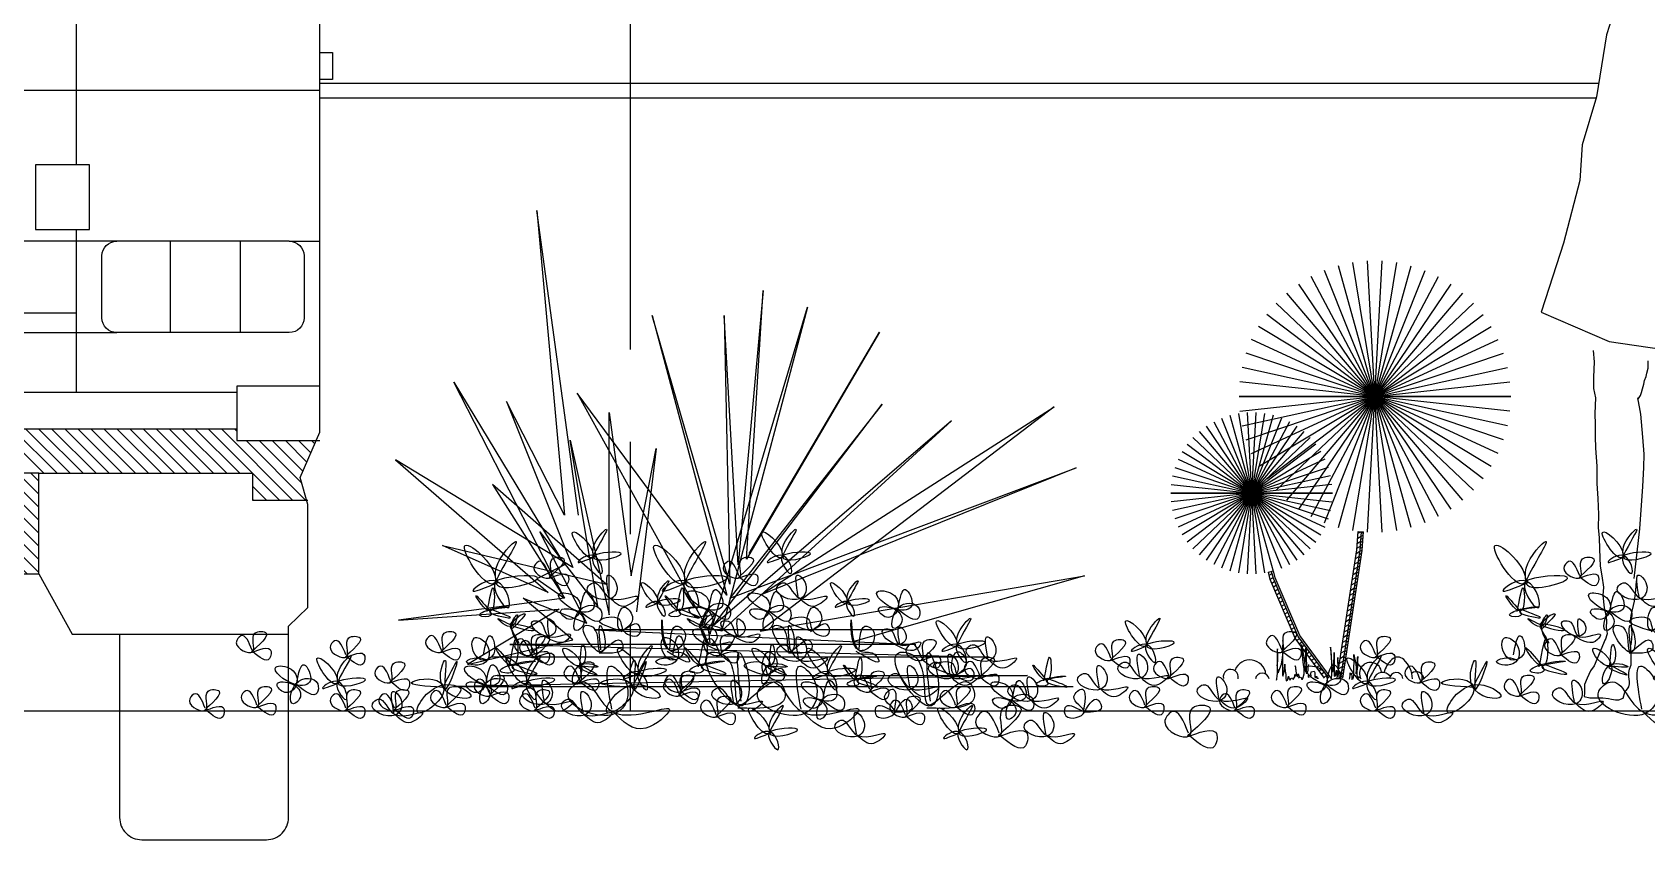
# Model space of a CAD drawing. Extents: x 915 to 2178, y -798 to 165.
# Drawn here: x 1315.734 to 1317.92, y -746.205 to -745.111 of the extents above; entities that cross this region are included whole.
import ezdxf

# ---------------------------------------------------------------- set-up
doc = ezdxf.new("R2010")
doc.units = 0
doc.header["$LTSCALE"] = 0.5
doc.header["$MEASUREMENT"] = 0
doc.linetypes.add('CENTER', pattern=[2, 1.25, -0.25, 0.25, -0.25])
doc.layers.get('0').update_dxf_attribs({"linetype": 'CONTINUOUS'})
for name, color, linetype in [('AUTOS', 125, 'CONTINUOUS'), ('EJES', 125, 'CENTER'), ('MOBILIARIO', 125, 'CONTINUOUS'), ('muro_facahda', 33, 'CONTINUOUS'), ('VEG', 64, 'CONTINUOUS'), ('VEGETACION', 64, 'CONTINUOUS')]:
    doc.layers.add(name, color=color, linetype=linetype)

# ---------------------------------------------------------------- blocks, each defined once
blk = doc.blocks.new('*X254')
at = {"color": 0}
for p, q in [((0.3407, 0.3584), (0.475, 0.4926)), ((0.3407, 0.376), (0.4573, 0.4926)), ((0.3407, 0.3937), (0.4396, 0.4926)), ((0.3407, 0.4114), (0.4219, 0.4926)), ((0.3407, 0.4291), (0.4042, 0.4926)), ((0.3407, 0.4468), (0.3866, 0.4926)), ((0.3407, 0.4644), (0.3689, 0.4926)), ((0.3407, 0.4821), (0.3512, 0.4926)), ((0.3563, 0.3563), (0.4926, 0.4926)), ((0.374, 0.3563), (0.5103, 0.4926)), ((0.3917, 0.3563), (0.528, 0.4926)), ((0.4093, 0.3563), (0.5457, 0.4926)), ((0.427, 0.3563), (0.5633, 0.4926)), ((0.4447, 0.3563), (0.581, 0.4926)), ((0.4624, 0.3563), (0.5987, 0.4926)), ((0.48, 0.3563), (0.6164, 0.4926)), ((0.4977, 0.3563), (0.6341, 0.4926)), ((0.5154, 0.3563), (0.6517, 0.4926)), ((0.5331, 0.3563), (0.6694, 0.4926)), ((0.5508, 0.3563), (0.6871, 0.4926)), ((0.5684, 0.3563), (0.7048, 0.4926)), ((0.5861, 0.3563), (0.7224, 0.4926)), ((0.6038, 0.3563), (0.7401, 0.4926)), ((0.6215, 0.3563), (0.7578, 0.4926)), ((0.6391, 0.3563), (0.7755, 0.4926)), ((0.6568, 0.3563), (0.7932, 0.4926)), ((0.6745, 0.3563), (0.8108, 0.4926)), ((0.6922, 0.3563), (0.8285, 0.4926)), ((0.7099, 0.3563), (0.8462, 0.4926)), ((0.7194, 0.3481), (0.8639, 0.4926)), ((0.7277, 0.3388), (0.8815, 0.4926)), ((0.7367, 0.3301), (0.8992, 0.4926)), ((0.7463, 0.322), (0.9169, 0.4926)), ((0.7566, 0.3147), (0.9346, 0.4926)), ((0.7676, 0.308), (0.9523, 0.4926)), ((0.7793, 0.302), (0.9699, 0.4926)), ((0.7918, 0.2968), (0.9876, 0.4926)), ((0.8051, 0.2925), (1.0053, 0.4926)), ((0.8195, 0.2891), (1.023, 0.4926)), ((0.835, 0.287), (1.0406, 0.4926)), ((0.8519, 0.2862), (1.0583, 0.4926)), ((0.8707, 0.2874), (1.076, 0.4926)), ((0.8923, 0.2913), (1.0937, 0.4926)), ((0.9191, 0.3004), (1.1114, 0.4926)), ((0.9927, 0.3563), (1.129, 0.4926)), ((1.0104, 0.3563), (1.1467, 0.4926)), ((1.0281, 0.3563), (1.1644, 0.4926)), ((1.0457, 0.3563), (1.1821, 0.4926)), ((1.0634, 0.3563), (1.1997, 0.4926)), ((1.0811, 0.3563), (1.2174, 0.4926)), ((1.0988, 0.3563), (1.2351, 0.4926)), ((1.1164, 0.3563), (1.2528, 0.4926)), ((1.1341, 0.3563), (1.2705, 0.4926)), ((1.1518, 0.3563), (1.2881, 0.4926)), ((1.1695, 0.3563), (1.3058, 0.4926)), ((1.1872, 0.3563), (1.3235, 0.4926)), ((1.2048, 0.3563), (1.3412, 0.4926)), ((1.2225, 0.3563), (1.3588, 0.4926)), ((1.2402, 0.3563), (1.3613, 0.4774)), ((1.2579, 0.3563), (1.3613, 0.4597)), ((1.2755, 0.3563), (1.3613, 0.442)), ((1.2932, 0.3563), (1.3613, 0.4243)), ((1.3109, 0.3563), (1.3613, 0.4067)), ((1.3286, 0.3563), (1.3613, 0.389)), ((1.3463, 0.3563), (1.3613, 0.3713))]:
    blk.add_line(p, q, dxfattribs=at)
blk = doc.blocks.new('A$C4F73238F')
for p, q in [((0.5068, 0.8263), (0.5068, 0.9139)), ((0.5068, 0.9139), (0.5802, 0.9139)), ((0.5802, 0.9139), (0.5802, 0.8263)), ((0.2364, 0.8107), (0.1948, 0.8107)), ((0.2364, 0.8107), (0.4701, 0.8107)), ((0.303, 0.8107), (0.303, 0.6869)), ((0.3975, 0.8107), (0.3975, 0.6869)), ((0.5802, 0.8263), (0.5068, 0.8263)), ((0.2164, 0.7907), (0.2164, 0.7069)), ((0.4901, 0.7069), (0.4901, 0.7907)), ((0.5251, 0.713), (1.4102, 0.713)), ((0.2364, 0.6869), (0.4701, 0.6869)), ((1.4306, 0.6869), (0.4701, 0.6869)), ((0.1948, 0.6141), (0.3074, 0.6141)), ((0.3074, 0.6141), (0.3074, 0.5562)), ((0.2319, 0.4601), (0.3279, 0.5562)), ((0.2495, 0.4601), (0.3456, 0.5562)), ((0.3034, 0.4963), (0.3633, 0.5562)), ((0.3074, 0.5562), (0.3074, 0.5406)), ((0.3074, 0.5533), (0.3103, 0.5562)), ((0.3211, 0.4963), (0.381, 0.5562)), ((0.3388, 0.4963), (0.3987, 0.5562)), ((0.3564, 0.4963), (0.4163, 0.5562)), ((0.3741, 0.4963), (0.434, 0.5562)), ((0.3918, 0.4963), (0.4517, 0.5562)), ((0.4095, 0.4963), (0.4694, 0.5562)), ((0.4272, 0.4963), (0.487, 0.5562)), ((0.4448, 0.4963), (0.5047, 0.5562)), ((0.4625, 0.4963), (0.5224, 0.5562)), ((0.4802, 0.4963), (0.5401, 0.5562)), ((0.4979, 0.4963), (0.5578, 0.5562)), ((0.5155, 0.4963), (0.5754, 0.5562)), ((0.5332, 0.4963), (0.5931, 0.5562)), ((0.5509, 0.4963), (0.6108, 0.5562)), ((0.5686, 0.4963), (0.6285, 0.5562)), ((0.3074, 0.5406), (0.1948, 0.5406)), ((0.2018, 0.5361), (0.2063, 0.5406)), ((0.2071, 0.5238), (0.224, 0.5406)), ((0.2125, 0.5115), (0.2417, 0.5406)), ((0.2143, 0.4601), (0.2949, 0.5406)), ((0.2179, 0.4991), (0.2594, 0.5406)), ((0.2197, 0.4833), (0.277, 0.5406)), ((0.5757, 0.4963), (0.2862, 0.4963)), ((0.2862, 0.4963), (0.2862, 0.4601)), ((0.5757, 0.4963), (1.5963, 0.4963)), ((0.5757, 0.36), (0.5757, 0.4963)), ((0.2862, 0.4601), (0.2114, 0.4601)), ((0.2127, 0.4586), (0.2142, 0.4601)), ((0.2672, 0.4601), (0.2862, 0.479)), ((0.2849, 0.4601), (0.2862, 0.4613)), ((0.4662, 0.2783), (0.2373, 0.2783))]:
    blk.add_line(p, q)
blk.add_lwpolyline([(0.8032, 0.36), (0.5757, 0.36), (0.5304, 0.2783), (0.4662, 0.2783), (0.4662, 0.03, -0.414214), (0.4362, 0), (0.2673, 0, -0.414214), (0.2373, 0.03), (0.2373, 0.289), (0.2114, 0.3144), (0.2114, 0.454), (0.2217, 0.4904), (0.1948, 0.552), (0.1948, 1.2581)], format="xyb")
for points in [[(0.5251, 1.2331), (0.5251, 0.9139)], [(0.1948, 1.0663), (0.1779, 1.0663), (0.1779, 1.0299), (0.1948, 1.0299)], [(0.1948, 1.015), (0.6694, 1.015)], [(0.4701, 0.8107), (0.6394, 0.8107)], [(0.5251, 0.8263), (0.5251, 0.6056)], [(0.3074, 0.6056), (1.8647, 0.6056)], [(0.3074, 0.5562), (1.8647, 0.5562)]]:
    blk.add_lwpolyline(points)
for centre, start, end in [((0.2364, 0.7907), 90, 180), ((0.4701, 0.7907), 0, 90), ((0.2364, 0.7069), 180, 270), ((0.4701, 0.7069), 270, 0)]:
    blk.add_arc(centre, 0.02, start, end)
blk.add_blockref('*X254', (0.235, 0.0037))
blk = doc.blocks.new('SYMBOL_Human_1_2D')
at = {"color": 0, "linetype": 'ByBlock'}
for p, q in [((-0.0333, 1.1171), (-0.0722, 0.9953)), ((-0.0722, 0.9953), (-0.0873, 0.9016)), ((-0.0873, 0.9016), (-0.1087, 0.8294)), ((-0.1087, 0.8294), (-0.1126, 0.7757)), ((-0.1126, 0.7757), (-0.137, 0.6816)), ((-0.137, 0.6816), (-0.1583, 0.6149)), ((-0.1583, 0.6149), (-0.1705, 0.5776))]:
    blk.add_line(p, q, dxfattribs=at)
for p, q in [((-0.1705, 0.5776), (-0.0682, 0.5335)), ((-0.0682, 0.5335), (0.0313, 0.519))]:
    blk.add_line(p, q)
for points in [[(-0.0737, 0.0844), (-0.0706, 0.0939), (-0.072, 0.103), (-0.0715, 0.1128), (-0.0723, 0.1191), (-0.0754, 0.1327), (-0.0771, 0.1515), (-0.0763, 0.164), (-0.0789, 0.1807), (-0.0815, 0.1954), (-0.0824, 0.2208), (-0.0828, 0.2386), (-0.0841, 0.2532), (-0.0837, 0.2734), (-0.0846, 0.2971), (-0.0863, 0.3197), (-0.0863, 0.3458), (-0.0881, 0.373), (-0.0889, 0.3908), (-0.0889, 0.4085), (-0.0894, 0.4253), (-0.0885, 0.4486), (-0.0911, 0.4629), (-0.0911, 0.48), (-0.0903, 0.5029), (-0.0916, 0.52)], [(-0.0251, 0.4465), (-0.0211, 0.4524), (-0.0194, 0.4566), (-0.0181, 0.4622), (-0.0159, 0.4692), (-0.015, 0.4751), (-0.0128, 0.481), (-0.0115, 0.4859), (-0.0097, 0.4932), (-0.0093, 0.5047)], [(-0.0258, 0.449), (-0.0209, 0.424), (-0.018, 0.3895), (-0.0162, 0.3639), (-0.0167, 0.3439), (-0.018, 0.3155), (-0.0227, 0.2515), (-0.0309, 0.1767)], [(-0.0362, 0.0767), (-0.0353, 0.0771), (-0.0345, 0.0813), (-0.0342, 0.086), (-0.0339, 0.0889), (-0.0334, 0.092), (-0.0334, 0.0955), (-0.0339, 0.0999), (-0.0348, 0.1035), (-0.0348, 0.1074), (-0.0348, 0.1086), (-0.0356, 0.117), (-0.0352, 0.121), (-0.0303, 0.1428), (-0.0279, 0.1588), (-0.0271, 0.1735)], [(-0.074, 0.0849), (-0.0907, 0.0454), (-0.0963, 0.0377), (-0.1011, 0.0268), (-0.1052, 0.0172), (-0.1052, 0.0044), (-0.106, -0.0007), (-0.0971, -0.0026), (-0.0875, -0.0026), (-0.081, -0.0026), (-0.0778, -0.0026), (-0.069, -0.0039), (-0.0649, -0.0045), (-0.0585, -0.0058), (-0.0537, -0.0058), (-0.0472, -0.0033), (-0.0448, 0.0057), (-0.0408, 0.0108), (-0.0384, 0.014), (-0.0376, 0.0185), (-0.0376, 0.0217), (-0.0384, 0.0288), (-0.0384, 0.0352), (-0.0376, 0.0403), (-0.0352, 0.0467), (-0.0352, 0.0569), (-0.0356, 0.0747)]]:
    blk.add_lwpolyline(points, dxfattribs=at)
blk = doc.blocks.new('PL10')
at = {"end_tangent": (0.707388, 0.706825)}
for points in [[(-0.069, 0.5749), (-0.069, 0.6101), (-0.0197, 0.6769), (-0.0672, 0.5819), (-0.0707, 0.5749), (-0.1482, 0.6646), (-0.0707, 0.5819), (-0.0707, 0.5766), (0.0349, 0.5837), (-0.0619, 0.5802), (-0.069, 0.5766), (-0.039, 0.5098), (-0.0672, 0.5766), (-0.127, 0.5538), (-0.0619, 0.5749)], [(-0.4352, 0.4781), (-0.4352, 0.5308), (-0.3613, 0.6311), (-0.4326, 0.4886), (-0.4379, 0.4781), (-0.554, 0.6126), (-0.4379, 0.4886), (-0.4379, 0.4807), (-0.2795, 0.4913), (-0.4247, 0.486), (-0.4352, 0.4807), (-0.3904, 0.3805), (-0.4326, 0.4807), (-0.5224, 0.4464), (-0.4247, 0.4781)], [(0.1742, 0.4018), (0.1742, 0.43), (0.2137, 0.4834), (0.1756, 0.4075), (0.1728, 0.4018), (0.1109, 0.4736), (0.1728, 0.4075), (0.1728, 0.4033), (0.2573, 0.4089), (0.1799, 0.4061), (0.1742, 0.4033), (0.1982, 0.3498), (0.1756, 0.4033), (0.1278, 0.385), (0.1799, 0.4018)], [(1.2999, 0.2405), (1.2999, 0.2757), (1.3492, 0.3425), (1.3017, 0.2476), (1.2982, 0.2405), (1.2207, 0.3302), (1.2982, 0.2476), (1.2982, 0.2423), (1.4038, 0.2493), (1.307, 0.2458), (1.2999, 0.2423), (1.3299, 0.1755), (1.3017, 0.2423), (1.2419, 0.2194), (1.307, 0.2405)], [(0.1014, 0.1372), (0.1014, 0.1724), (0.1507, 0.2392), (0.1032, 0.1442), (0.0996, 0.1372), (0.0222, 0.2269), (0.0996, 0.1442), (0.0996, 0.139), (0.2052, 0.146), (0.1084, 0.1425), (0.1014, 0.139), (0.1313, 0.0721), (0.1032, 0.139), (0.0433, 0.1161), (0.1084, 0.1372)], [(-1.0302, 0.1007), (-1.0302, 0.1359), (-0.981, 0.2027), (-1.0285, 0.1078), (-1.032, 0.1007), (-1.1094, 0.1904), (-1.032, 0.1078), (-1.032, 0.1025), (-0.9264, 0.1095), (-1.0232, 0.106), (-1.0302, 0.1025), (-1.0003, 0.0357), (-1.0285, 0.1025), (-1.0883, 0.0796), (-1.0232, 0.1007)], [(0.5942, -0.0877), (0.5942, -0.0526), (0.6435, 0.0143), (0.596, -0.0807), (0.5924, -0.0877), (0.515, 0.002), (0.5924, -0.0807), (0.5924, -0.086), (0.698, -0.0789), (0.6012, -0.0825), (0.5942, -0.086), (0.6241, -0.1528), (0.596, -0.086), (0.5361, -0.1088), (0.6012, -0.0877)]]:
    blk.add_spline(points, degree=3, dxfattribs=at)
for points in [[(-0.2337, 0.5017), (-0.2761, 0.5548), (-0.2931, 0.5293), (-0.2315, 0.4954), (-0.2231, 0.5654), (-0.1806, 0.5654), (-0.2358, 0.4932), (-0.1657, 0.5038), (-0.1678, 0.4699), (-0.2315, 0.4954)], [(-0.0104, 0.4239), (-0.0104, 0.5045), (0.0151, 0.4769), (-0.004, 0.4154), (-0.0911, 0.4578), (-0.0698, 0.4748), (-0.0061, 0.4175), (0.0979, 0.4218), (0.0533, 0.3878), (-0.0083, 0.4196)], [(-0.4685, 0.3669), (-0.4452, 0.4539), (-0.4579, 0.3691), (-0.511, 0.4263), (-0.4707, 0.3839), (-0.4558, 0.3521), (-0.4961, 0.3521), (-0.4579, 0.3754), (-0.3878, 0.3839), (-0.46, 0.3669), (-0.3836, 0.3436), (-0.4558, 0.3754)], [(-0.1188, 0.3741), (-0.0912, 0.442), (-0.0679, 0.3826), (-0.1252, 0.3678), (-0.1974, 0.4335), (-0.1401, 0.4251), (-0.1209, 0.3657), (-0.1634, 0.3381), (-0.1931, 0.3678), (-0.1316, 0.3678), (-0.1082, 0.3147), (-0.1316, 0.2956), (-0.1209, 0.372), (-0.0403, 0.3699), (-0.0424, 0.3359), (-0.1188, 0.3657)], [(0.3654, 0.3818), (0.393, 0.4497), (0.4164, 0.3902), (0.3591, 0.3754), (0.2869, 0.4412), (0.3442, 0.4327), (0.3633, 0.3733), (0.3208, 0.3457), (0.2911, 0.3754), (0.3527, 0.3754), (0.3761, 0.3224), (0.3527, 0.3033), (0.3633, 0.3796), (0.444, 0.3775), (0.4419, 0.3436), (0.3654, 0.3733)], [(0.0391, 0.2927), (-0.0437, 0.3351), (0.0264, 0.3394), (0.0455, 0.2927), (0.1049, 0.2842), (0.0986, 0.3182), (0.0327, 0.2969), (0.0455, 0.3839), (0.0773, 0.3479), (0.0349, 0.2906)], [(-0.3809, 0.3183), (-0.3554, 0.3544), (-0.3766, 0.3119), (-0.4276, 0.3395), (-0.3745, 0.314), (-0.2938, 0.2992), (-0.383, 0.3098), (-0.3788, 0.3013), (-0.3512, 0.2483), (-0.3745, 0.3183), (-0.3278, 0.3586), (-0.3788, 0.2992)], [(-0.2362, 0.2782), (-0.2341, 0.3398), (-0.2107, 0.3079), (-0.2362, 0.274), (-0.2978, 0.3292), (-0.2744, 0.3313), (-0.2341, 0.2719), (-0.1555, 0.2782), (-0.1661, 0.2613), (-0.2532, 0.274)], [(-0.0408, 0.2231), (-0.043, 0.3143), (-0.026, 0.2634), (-0.0387, 0.2146), (-0.1003, 0.3143), (-0.0706, 0.3079), (-0.043, 0.2167), (0.0335, 0.257), (0.042, 0.2379), (-0.0472, 0.2103)], [(0.2182, 0.2252), (0.2479, 0.3122), (0.2713, 0.2952), (0.2416, 0.2231), (0.2182, 0.221), (0.1885, 0.3355), (0.2203, 0.2188), (0.2734, 0.2082), (0.2925, 0.1828), (0.2076, 0.2167)], [(0.3701, 0.2478), (0.3722, 0.3093), (0.3956, 0.2775), (0.3701, 0.2435), (0.3085, 0.2987), (0.3319, 0.3008), (0.3722, 0.2414), (0.4508, 0.2478), (0.4402, 0.2308), (0.3531, 0.2435)], [(-1.3531, 0.2221), (-1.3956, 0.2751), (-1.4126, 0.2497), (-1.351, 0.2157), (-1.3425, 0.2857), (-1.3, 0.2857), (-1.3552, 0.2136), (-1.2852, 0.2242), (-1.2873, 0.1903), (-1.351, 0.2157)], [(-1.0003, 0.2038), (-1.0427, 0.2569), (-1.0597, 0.2314), (-0.9981, 0.1975), (-0.9896, 0.2675), (-0.9472, 0.2675), (-1.0024, 0.1954), (-0.9323, 0.206), (-0.9344, 0.172), (-0.9981, 0.1975)], [(-0.4825, 0.204), (-0.457, 0.2761), (-0.4443, 0.2082), (-0.4995, 0.1891), (-0.5165, 0.2676), (-0.4782, 0.2528), (-0.4846, 0.17), (-0.5462, 0.1785), (-0.5037, 0.1934), (-0.4698, 0.1849)], [(-0.3857, 0.1589), (-0.3577, 0.2633), (-0.373, 0.1615), (-0.4367, 0.2302), (-0.3883, 0.1793), (-0.3705, 0.1411), (-0.4189, 0.1411), (-0.373, 0.1691), (-0.2889, 0.1793), (-0.3756, 0.1589), (-0.2838, 0.1309), (-0.3705, 0.1691)], [(-0.3063, 0.2103), (-0.3487, 0.2634), (-0.3657, 0.2379), (-0.3041, 0.204), (-0.2956, 0.274), (-0.2532, 0.274), (-0.3084, 0.2019), (-0.2383, 0.2125), (-0.2404, 0.1785), (-0.3041, 0.204)], [(-0.1204, 0.1647), (-0.1076, 0.2432), (-0.1076, 0.1711), (-0.1204, 0.1626), (-0.1841, 0.2263), (-0.114, 0.1626), (-0.1437, 0.0947), (-0.1161, 0.1669), (-0.0524, 0.1584), (-0.1246, 0.1584), (-0.0567, 0.1287), (-0.1161, 0.1626)], [(0.7026, 0.1915), (0.7026, 0.2721), (0.7281, 0.2445), (0.709, 0.183), (0.622, 0.2254), (0.6432, 0.2424), (0.7069, 0.1851), (0.8109, 0.1893), (0.7663, 0.1554), (0.7048, 0.1872)], [(1.1656, 0.1917), (1.1232, 0.2447), (1.1062, 0.2193), (1.1678, 0.1853), (1.1763, 0.2553), (1.2187, 0.2553), (1.1635, 0.1832), (1.2336, 0.1938), (1.2315, 0.1599), (1.1678, 0.1853)], [(-0.6356, 0.0815), (-0.7533, 0.1006), (-0.6451, 0.1006), (-0.6324, 0.0815), (-0.7279, -0.0141), (-0.6324, 0.091), (-0.5306, 0.0464), (-0.6388, 0.0878), (-0.626, 0.1834), (-0.626, 0.0751), (-0.5815, 0.177), (-0.6324, 0.0878)], [(0.4862, 0.0292), (0.4819, 0.2117), (0.5159, 0.1099), (0.4904, 0.0123), (0.3673, 0.2117), (0.4267, 0.199), (0.4819, 0.0165), (0.6348, 0.0971), (0.6518, 0.0589), (0.4735, 0.0038)], [(0.5829, 0.1247), (0.5001, 0.1672), (0.5702, 0.1714), (0.5893, 0.1247), (0.6488, 0.1162), (0.6424, 0.1502), (0.5766, 0.129), (0.5893, 0.216), (0.6212, 0.1799), (0.5787, 0.1226)], [(0.9137, 0.1061), (0.9371, 0.1931), (0.9244, 0.1082), (0.8713, 0.1655), (0.9116, 0.1231), (0.9265, 0.0912), (0.8861, 0.0912), (0.9244, 0.1146), (0.9944, 0.1231), (0.9222, 0.1061), (0.9987, 0.0828), (0.9265, 0.1146)], [(1.2733, 0.126), (1.2733, 0.2066), (1.2988, 0.179), (1.2797, 0.1175), (1.1926, 0.1599), (1.2139, 0.1769), (1.2776, 0.1196), (1.3816, 0.1239), (1.337, 0.0899), (1.2754, 0.1218)], [(1.3847, 0.1248), (1.3422, 0.1779), (1.3252, 0.1524), (1.3868, 0.1185), (1.3953, 0.1885), (1.4378, 0.1885), (1.3825, 0.1163), (1.4526, 0.1269), (1.4505, 0.093), (1.3868, 0.1185)], [(-1.185, 0.0989), (-1.1574, 0.1668), (-1.134, 0.1074), (-1.1914, 0.0925), (-1.2636, 0.1583), (-1.2062, 0.1498), (-1.1871, 0.0904), (-1.2296, 0.0628), (-1.2593, 0.0925), (-1.1977, 0.0925), (-1.1744, 0.0395), (-1.1977, 0.0204), (-1.1871, 0.0968), (-1.1064, 0.0947), (-1.1085, 0.0607), (-1.185, 0.0904)], [(-0.8325, 0.1075), (-0.8749, 0.1605), (-0.8919, 0.1351), (-0.8303, 0.1011), (-0.8218, 0.1711), (-0.7794, 0.1711), (-0.8346, 0.099), (-0.7645, 0.1096), (-0.7666, 0.0757), (-0.8303, 0.1011)], [(-0.4588, 0.0579), (-0.5012, 0.111), (-0.5182, 0.0855), (-0.4567, 0.0516), (-0.4482, 0.1216), (-0.4057, 0.1216), (-0.4609, 0.0495), (-0.3908, 0.0601), (-0.393, 0.0261), (-0.4567, 0.0516)], [(0, 0), (0, 0.1612), (0.051, 0.1061), (0.0127, -0.017), (-0.1614, 0.0679), (-0.1189, 0.1018), (0.0085, -0.0127), (0.2166, -0.0042), (0.1274, -0.0721), (0.0042, -0.0085)], [(0.2581, 0.0732), (0.2156, 0.1262), (0.1986, 0.1008), (0.2602, 0.0668), (0.2687, 0.1368), (0.3112, 0.1368), (0.2559, 0.0647), (0.326, 0.0753), (0.3239, 0.0414), (0.2602, 0.0668)], [(1.1212, 0.0834), (1.1212, 0.1641), (1.1467, 0.1365), (1.1276, 0.075), (1.0405, 0.1174), (1.0618, 0.1344), (1.1255, 0.0771), (1.2295, 0.0813), (1.1849, 0.0474), (1.1233, 0.0792)], [(1.5714, 0.0409), (1.5714, 0.1215), (1.5969, 0.0939), (1.5778, 0.0324), (1.4908, 0.0748), (1.512, 0.0918), (1.5757, 0.0345), (1.6797, 0.0388), (1.6351, 0.0048), (1.5736, 0.0366)], [(-1.5296, 0.0032), (-1.572, 0.0563), (-1.589, 0.0308), (-1.5274, -0.0031), (-1.5189, 0.0669), (-1.4765, 0.0669), (-1.5317, -0.0052), (-1.4616, 0.0054), (-1.4637, -0.0286), (-1.5274, -0.0031)], [(-1.3349, 0.0154), (-1.3773, 0.0684), (-1.3943, 0.043), (-1.3327, 0.009), (-1.3243, 0.079), (-1.2818, 0.079), (-1.337, 0.0069), (-1.2669, 0.0175), (-1.269, -0.0164), (-1.3327, 0.009)], [(-1.0003, 0.0032), (-1.0427, 0.0563), (-1.0597, 0.0308), (-0.9981, -0.0031), (-0.9896, 0.0669), (-0.9472, 0.0669), (-1.0024, -0.0052), (-0.9323, 0.0054), (-0.9344, -0.0286), (-0.9981, -0.0031)], [(-0.8196, -0.0138), (-0.8196, 0.0668), (-0.7941, 0.0392), (-0.8132, -0.0223), (-0.9002, 0.0201), (-0.879, 0.0371), (-0.8153, -0.0202), (-0.7113, -0.0159), (-0.7559, -0.0499), (-0.8174, -0.0181)], [(-0.2538, 0.0287), (-0.2538, 0.1094), (-0.2283, 0.0818), (-0.2474, 0.0202), (-0.3344, 0.0627), (-0.3132, 0.0797), (-0.2495, 0.0224), (-0.1455, 0.0266), (-0.1901, -0.0073), (-0.2516, 0.0245)], [(0.7948, 0.0395), (0.8224, 0.1074), (0.8457, 0.048), (0.7884, 0.0331), (0.7162, 0.0989), (0.7735, 0.0904), (0.7926, 0.031), (0.7502, 0.0034), (0.7204, 0.0331), (0.782, 0.0331), (0.8054, -0.0199), (0.782, -0.039), (0.7926, 0.0374), (0.8733, 0.0352), (0.8712, 0.0013), (0.7948, 0.031)], [(1.059, -0.0083), (0.9924, 0.0051), (0.9958, -0.0254), (1.0647, -0.0118), (1.0263, 0.0473), (1.0588, 0.0746), (1.0629, -0.0161), (1.1097, 0.037), (1.1299, 0.0097), (1.0647, -0.0118)], [(1.2934, 0.0154), (1.2509, 0.0684), (1.234, 0.043), (1.2955, 0.009), (1.304, 0.079), (1.3465, 0.079), (1.2913, 0.0069), (1.3614, 0.0175), (1.3592, -0.0164), (1.2955, 0.009)], [(0.393, -0.0211), (0.3505, 0.032), (0.3335, 0.0065), (0.3951, -0.0274), (0.4036, 0.0426), (0.4461, 0.0426), (0.3909, -0.0296), (0.4609, -0.019), (0.4588, -0.0529), (0.3951, -0.0274)], [(1.4573, -0.0904), (1.3936, -0.0109), (1.3682, -0.0491), (1.4605, -0.1), (1.4733, 0.005), (1.537, 0.005), (1.4541, -0.1032), (1.5592, -0.0873), (1.5561, -0.1382), (1.4605, -0.1)], [(0.9205, -0.0928), (0.9205, -0.0122), (0.9459, -0.0398), (0.9268, -0.1013), (0.8398, -0.0589), (0.861, -0.0419), (0.9247, -0.0992), (1.0287, -0.095), (0.9842, -0.1289), (0.9226, -0.0971)]]:
    blk.add_spline(points, degree=3)
blk = doc.blocks.new('ARBUSTO1')
at = {"layer": 'VEG'}
for p, q in [((469.5408, -96.2812), (469.5072, -96.0355)), ((469.5072, -96.0355), (469.5296, -96.2812)), ((469.6896, -96.1001), (469.6695, -96.3213)), ((469.6762, -96.3168), (469.6896, -96.1001)), ((469.6471, -96.3771), (469.7254, -96.1135)), ((469.7254, -96.1135), (469.6561, -96.3749)), ((469.6628, -96.3369), (469.6002, -96.1202)), ((469.6002, -96.1202), (469.6605, -96.3458)), ((469.6695, -96.3213), (469.6583, -96.1202)), ((469.6583, -96.1202), (469.6628, -96.3369)), ((469.7835, -96.1336), (469.6762, -96.3168)), ((469.6784, -96.3123), (469.7835, -96.1336)), ((469.5296, -96.3482), (469.4402, -96.1739)), ((469.4402, -96.1739), (469.5296, -96.3214)), ((469.5296, -96.2812), (469.4827, -96.1896)), ((469.4827, -96.1896), (469.5363, -96.3236)), ((469.6605, -96.3458), (469.5398, -96.1828)), ((469.5398, -96.1828), (469.6471, -96.3771)), ((469.6494, -96.3704), (469.7857, -96.1917)), ((469.7857, -96.1917), (469.6628, -96.3481)), ((469.6874, -96.3458), (469.9243, -96.1939)), ((469.9243, -96.1939), (469.6874, -96.3749)), ((469.5654, -96.3616), (469.5654, -96.1985)), ((469.5654, -96.1985), (469.5832, -96.3303)), ((469.8416, -96.2051), (469.6494, -96.3704)), ((469.6561, -96.3749), (469.8416, -96.2051)), ((469.5564, -96.3549), (469.5341, -96.2208)), ((469.5341, -96.2208), (469.5654, -96.3616)), ((469.5832, -96.3303), (469.6034, -96.2275)), ((469.6034, -96.2275), (469.5877, -96.3593)), ((469.5363, -96.3236), (469.3932, -96.2365)), ((469.3932, -96.2365), (469.5162, -96.3437)), ((469.6628, -96.3481), (469.9422, -96.2431)), ((469.9422, -96.2431), (469.6874, -96.3458)), ((469.5631, -96.337), (469.4715, -96.2566)), ((469.4715, -96.2566), (469.5296, -96.3482)), ((469.5475, -96.3683), (469.5095, -96.2946)), ((469.5095, -96.2946), (469.5564, -96.3549)), ((469.5162, -96.3437), (469.4312, -96.3057)), ((469.4312, -96.3057), (469.5631, -96.337)), ((469.5296, -96.3214), (469.5072, -96.3325)), ((469.5072, -96.3325), (469.5296, -96.3482)), ((469.6874, -96.3749), (469.9489, -96.3302)), ((469.9489, -96.3302), (469.7611, -96.3838)), ((469.5296, -96.3482), (469.3955, -96.366)), ((469.5363, -96.3817), (469.4961, -96.3482)), ((469.4961, -96.3482), (469.5475, -96.3683)), ((469.3955, -96.366), (469.5251, -96.3571)), ((469.5251, -96.3571), (469.4514, -96.4018)), ((469.7952, -96.3738), (469.5533, -96.3738)), ((469.5533, -96.3738), (469.8129, -96.3856)), ((469.4514, -96.4018), (469.5363, -96.3817)), ((469.8129, -96.3856), (469.4854, -96.3856)), ((469.4854, -96.3856), (469.8719, -96.3959)), ((469.8719, -96.3959), (469.4706, -96.3959)), ((469.9029, -96.4106), (469.4426, -96.4195)), ((469.4751, -96.4106), (469.9029, -96.4106)), ((469.4426, -96.4195), (469.9398, -96.4195))]:
    blk.add_line(p, q, dxfattribs=at)
blk = doc.blocks.new('*X250')
at = {"color": 0}
for p, q in [((20.921, 2.191), (20.964, 2.216)), ((20.903, 1.965), (20.956, 1.995)), ((20.909, 2.04), (20.961, 2.071)), ((20.915, 2.116), (20.967, 2.146)), ((20.869, 1.728), (20.924, 1.76)), ((20.881, 1.808), (20.936, 1.84)), ((20.893, 1.887), (20.948, 1.919)), ((19.574, 1.558), (19.619, 1.584)), ((19.59, 1.495), (19.635, 1.521)), ((20.833, 1.491), (20.888, 1.523)), ((20.845, 1.57), (20.9, 1.602)), ((20.857, 1.649), (20.912, 1.681)), ((19.614, 1.437), (19.658, 1.462)), ((19.639, 1.379), (19.683, 1.405)), ((19.664, 1.322), (19.708, 1.347)), ((19.689, 1.264), (19.733, 1.289)), ((19.714, 1.206), (19.757, 1.231)), ((20.797, 1.254), (20.852, 1.286)), ((20.809, 1.333), (20.864, 1.365)), ((20.821, 1.412), (20.876, 1.444)), ((19.739, 1.148), (19.782, 1.173)), ((19.763, 1.09), (19.807, 1.115)), ((19.788, 1.032), (19.832, 1.058)), ((19.813, 0.975), (19.857, 1)), ((20.76, 1.016), (20.816, 1.048)), ((20.773, 1.096), (20.828, 1.128)), ((20.785, 1.175), (20.84, 1.207)), ((19.838, 0.917), (19.881, 0.942)), ((19.863, 0.859), (19.906, 0.884)), ((19.887, 0.801), (19.931, 0.826)), ((19.912, 0.743), (19.956, 0.768)), ((20.724, 0.779), (20.78, 0.811)), ((20.736, 0.858), (20.792, 0.89)), ((20.748, 0.937), (20.804, 0.969)), ((19.937, 0.685), (19.981, 0.71)), ((19.962, 0.627), (20.005, 0.653)), ((19.995, 0.574), (20.038, 0.599)), ((20.032, 0.523), (20.075, 0.549)), ((20.069, 0.473), (20.112, 0.498)), ((20.676, 0.463), (20.732, 0.495)), ((20.688, 0.542), (20.744, 0.574)), ((20.7, 0.621), (20.756, 0.653)), ((20.712, 0.7), (20.768, 0.732)), ((20.106, 0.422), (20.149, 0.447)), ((20.143, 0.371), (20.187, 0.396)), ((20.18, 0.32), (20.224, 0.346)), ((20.217, 0.27), (20.261, 0.295)), ((20.64, 0.225), (20.696, 0.257)), ((20.652, 0.304), (20.708, 0.336)), ((20.664, 0.383), (20.72, 0.415)), ((20.254, 0.219), (20.298, 0.244)), ((20.291, 0.168), (20.335, 0.193)), ((20.329, 0.118), (20.372, 0.143)), ((20.366, 0.067), (20.409, 0.092)), ((20.403, 0.016), (20.446, 0.041)), ((20.616, 0.067), (20.672, 0.099)), ((20.625, 0), (20.659, 0.02)), ((20.628, 0.146), (20.684, 0.178))]:
    blk.add_line(p, q, dxfattribs=at)
blk = doc.blocks.new('*X251')
at = {"color": 0}
for p, q in [((20.971, 2.191), (21.002, 2.21)), ((20.953, 1.965), (20.985, 1.983)), ((20.957, 2.01), (20.988, 2.028)), ((20.96, 2.055), (20.992, 2.074)), ((20.964, 2.101), (20.995, 2.119)), ((20.967, 2.146), (20.999, 2.164)), ((20.919, 1.729), (20.953, 1.748)), ((20.927, 1.776), (20.96, 1.796)), ((20.934, 1.824), (20.967, 1.843)), ((20.941, 1.871), (20.974, 1.89)), ((20.948, 1.919), (20.981, 1.938)), ((20.883, 1.491), (20.917, 1.511)), ((20.891, 1.539), (20.924, 1.558)), ((20.898, 1.586), (20.931, 1.606)), ((20.905, 1.634), (20.938, 1.653)), ((20.912, 1.681), (20.945, 1.701)), ((20.84, 1.207), (20.873, 1.226)), ((20.847, 1.254), (20.88, 1.273)), ((20.854, 1.302), (20.888, 1.321)), ((20.862, 1.349), (20.895, 1.368)), ((20.869, 1.397), (20.902, 1.416)), ((20.876, 1.444), (20.909, 1.463)), ((20.804, 0.969), (20.837, 0.989)), ((20.811, 1.017), (20.844, 1.036)), ((20.818, 1.064), (20.852, 1.083)), ((20.826, 1.112), (20.859, 1.131)), ((20.833, 1.159), (20.866, 1.178)), ((20.768, 0.732), (20.801, 0.751)), ((20.775, 0.779), (20.808, 0.799)), ((20.782, 0.827), (20.815, 0.846)), ((20.789, 0.874), (20.823, 0.894)), ((20.797, 0.922), (20.83, 0.941)), ((20.732, 0.495), (20.765, 0.514)), ((20.739, 0.542), (20.772, 0.561)), ((20.746, 0.59), (20.779, 0.609)), ((20.753, 0.637), (20.787, 0.656)), ((20.761, 0.684), (20.794, 0.704)), ((20.696, 0.257), (20.729, 0.276)), ((20.703, 0.305), (20.736, 0.324)), ((20.71, 0.352), (20.743, 0.371)), ((20.717, 0.4), (20.751, 0.419)), ((20.724, 0.447), (20.758, 0.466)), ((20.659, 0.02), (20.693, 0.039)), ((20.667, 0.067), (20.7, 0.087)), ((20.674, 0.115), (20.707, 0.134)), ((20.681, 0.162), (20.714, 0.182)), ((20.688, 0.21), (20.722, 0.229))]:
    blk.add_line(p, q, dxfattribs=at)
blk = doc.blocks.new('Arbol-1a')
for p, q in [((-0.0341, 0.756), (0.4527, 1.9777)), ((0.4527, 0.756), (-0.0341, 1.9777)), ((0.0334, 0.7333), (0.3852, 2.0004)), ((0.3852, 0.7333), (0.0334, 2.0004)), ((0.1029, 0.718), (0.3157, 2.0157)), ((0.3157, 0.718), (0.1029, 2.0157)), ((0.1737, 0.7103), (0.2449, 2.0234)), ((0.2449, 0.7103), (0.1737, 2.0234)), ((-0.1597, 0.8226), (0.5783, 1.9111)), ((0.5783, 0.8226), (-0.1597, 1.9111)), ((-0.0987, 0.7859), (0.5173, 1.9478)), ((0.5173, 0.7859), (-0.0987, 1.9478)), ((-0.2681, 0.9146), (0.6867, 1.819)), ((0.6867, 0.9146), (-0.2681, 1.819)), ((-0.2164, 0.8657), (0.635, 1.868)), ((0.635, 0.8657), (-0.2164, 1.868)), ((-0.3142, 0.9689), (0.7328, 1.7648)), ((0.7328, 0.9689), (-0.3142, 1.7648)), ((-0.3875, 1.0907), (0.8061, 1.6429)), ((0.8061, 1.0907), (-0.3875, 1.6429)), ((-0.3541, 1.0278), (0.7727, 1.7058)), ((0.7727, 1.0278), (-0.3541, 1.7058)), ((-0.4138, 1.1569), (0.8324, 1.5768)), ((0.8324, 1.1569), (-0.4138, 1.5768)), ((-0.4329, 1.2255), (0.8515, 1.5082)), ((0.8515, 1.2255), (-0.4329, 1.5082)), ((-0.4444, 1.2957), (0.863, 1.4379)), ((0.863, 1.2957), (-0.4444, 1.4379)), ((-0.4482, 1.3668), (0.8668, 1.3668)), ((0.8668, 1.3668), (-0.4482, 1.3668)), ((-0.243, 1.2628), (-0.5326, 0.5359)), ((-0.5326, 1.2628), (-0.243, 0.5359)), ((-0.2831, 1.2763), (-0.4924, 0.5223)), ((-0.4924, 1.2763), (-0.2831, 0.5223)), ((-0.3245, 1.2854), (-0.4511, 0.5132)), ((-0.4511, 1.2854), (-0.3245, 0.5132)), ((-0.3666, 1.29), (-0.4089, 0.5087)), ((-0.4089, 1.29), (-0.3666, 0.5087)), ((-0.1345, 1.1975), (-0.641, 0.6011)), ((-0.641, 1.1975), (-0.1345, 0.6011)), ((-0.1682, 1.2231), (-0.6073, 0.5755)), ((-0.6073, 1.2231), (-0.1682, 0.5755)), ((-0.2045, 1.245), (-0.571, 0.5537)), ((-0.571, 1.245), (-0.2045, 0.5537)), ((-0.0525, 1.101), (-0.723, 0.6976)), ((-0.723, 1.101), (-0.0525, 0.6976)), ((-0.0763, 1.1361), (-0.6992, 0.6626)), ((-0.6992, 1.1361), (-0.0763, 0.6626)), ((-0.1037, 1.1684), (-0.6718, 0.6303)), ((-0.6718, 1.1684), (-0.1037, 0.6303)), ((-0.017, 1.0242), (-0.7585, 0.7744)), ((-0.7585, 1.0242), (-0.017, 0.7744)), ((-0.0327, 1.0636), (-0.7428, 0.735)), ((-0.7428, 1.0636), (-0.0327, 0.735)), ((0.0012, 0.9416), (-0.7767, 0.857)), ((-0.7767, 0.9416), (0.0012, 0.857)), ((-0.0057, 0.9834), (-0.7698, 0.8152)), ((-0.7698, 0.9834), (-0.0057, 0.8152)), ((0.0035, 0.8993), (-0.779, 0.8993)), ((-0.779, 0.8993), (0.0035, 0.8993)), ((0.1219, 0.6253), (0.1288, 0.7142)), ((0.1288, 0.7142), (0.1543, 0.7116)), ((0.1379, 0.6241), (0.1447, 0.7125)), ((0.1475, 0.6233), (0.1543, 0.7116)), ((0.0274, 0.0037), (0.1219, 0.6253)), ((0.0436, 0.0037), (0.1378, 0.6229)), ((0.0533, 0.0037), (0.1472, 0.6214)), ((-0.3063, 0.5167), (-0.2814, 0.5228)), ((-0.2975, 0.4814), (-0.3063, 0.5167)), ((-0.1759, 0.1979), (-0.2975, 0.4814)), ((-0.2823, 0.4865), (-0.2907, 0.5203)), ((-0.1619, 0.2059), (-0.2823, 0.4865)), ((-0.2732, 0.4896), (-0.2815, 0.5228)), ((-0.1535, 0.2107), (-0.2732, 0.4896)), ((-0.2364, 0.174), (-0.2387, 0.1532)), ((-0.2352, 0.1774), (-0.2364, 0.1855)), ((-0.2364, 0.1855), (-0.2364, 0.174)), ((-0.2352, 0.129), (-0.2352, 0.1774)), ((-0.0339, 0.0037), (-0.1759, 0.1979)), ((-0.0144, 0.0042), (-0.1619, 0.2059)), ((-0.0021, 0.0037), (-0.1535, 0.2107)), ((-0.1464, 0.159), (-0.1464, 0.1659)), ((-0.1464, 0.1659), (-0.1418, 0.1429)), ((-0.1453, 0.1452), (-0.1464, 0.159)), ((-0.2629, 0.1463), (-0.264, 0.136)), ((-0.264, 0.136), (-0.2629, 0.1175)), ((-0.2629, 0.0899), (-0.264, 0.0737)), ((-0.2629, 0.0265), (-0.2629, 0.1463)), ((-0.2629, 0.1175), (-0.2629, 0.0899)), ((-0.2421, 0.0714), (-0.2387, 0.1014)), ((-0.2387, 0.1532), (-0.2387, 0.1279)), ((-0.2387, 0.1014), (-0.2352, 0.129)), ((-0.2387, 0.1279), (-0.2375, 0.1002)), ((-0.2375, 0.1002), (-0.2375, 0.0196)), ((-0.143, 0.1314), (-0.1453, 0.1452)), ((-0.1418, 0.1175), (-0.143, 0.1314)), ((-0.1418, 0.1429), (-0.1372, 0.1221)), ((-0.1395, 0.0945), (-0.1418, 0.1175)), ((-0.1361, 0.0691), (-0.1395, 0.0945)), ((-0.1372, 0.1221), (-0.1349, 0.106)), ((-0.1349, 0.106), (-0.1326, 0.0922)), ((-0.1326, 0.0922), (-0.1314, 0.0807)), ((-0.1314, 0.0807), (-0.1303, 0.0645)), ((-0.128, 0.068), (-0.1268, 0.0956)), ((-0.1268, 0.0956), (-0.1257, 0.1141)), ((-0.1257, 0.1463), (-0.1234, 0.1544)), ((-0.1257, 0.1141), (-0.1257, 0.1463)), ((-0.1234, 0.1544), (-0.1234, 0.091)), ((-0.1234, 0.091), (-0.1222, 0.0726)), ((-0.0046, 0.1463), (-0.0058, 0.1532)), ((-0.0058, 0.1532), (-0.0046, 0.1314)), ((-0.0023, 0.1256), (-0.0046, 0.1463)), ((-0.0046, 0.1314), (-0.0023, 0.1129)), ((0, 0.1025), (-0.0023, 0.1256)), ((-0.0023, 0.1129), (-0.0023, 0.0968)), ((-0.0023, 0.0968), (-0.0012, 0.0853)), ((-0.0012, 0.0853), (0, 0.0714)), ((0.0012, 0.0841), (0, 0.1025)), ((0.0012, 0.0196), (0.0012, 0.0841)), ((0.0081, 0.068), (0.0104, 0.0841)), ((0.0104, 0.0841), (0.0115, 0.1025)), ((0.0115, 0.1279), (0.0115, 0.083)), ((0.0115, 0.1025), (0.0115, 0.1279)), ((0.0115, 0.083), (0.0127, 0.0645)), ((0.03, 0.1037), (0.0277, 0.0841)), ((0.0277, 0.0841), (0.03, 0.0634)), ((0.0311, 0.0807), (0.03, 0.1037)), ((0.0323, 0.0553), (0.0311, 0.0807)), ((0.1072, 0.1106), (0.1072, 0.1175)), ((0.1072, 0.1175), (0.1107, 0.1014)), ((0.1084, 0.0968), (0.1072, 0.1106)), ((0.1072, 0.0599), (0.1084, 0.0783)), ((0.1084, 0.0783), (0.1084, 0.0968)), ((0.1107, 0.1014), (0.1153, 0.0807)), ((0.1153, 0.0807), (0.1165, 0.0691)), ((0.1222, 0.0668), (0.1245, 0.0853)), ((0.1268, 0.1083), (0.1245, 0.0887)), ((0.1245, 0.1014), (0.1268, 0.1083)), ((0.1245, 0.0853), (0.1245, 0.1014)), ((0.1245, 0.0887), (0.1245, 0.0611)), ((-0.264, 0.0737), (-0.2652, 0.0657)), ((-0.2652, 0.0657), (-0.264, 0.0588)), ((-0.2652, -0.0012), (-0.264, 0.015)), ((-0.264, 0.0588), (-0.264, 0.0518)), ((-0.264, 0.0518), (-0.2629, 0.0461)), ((-0.264, 0.015), (-0.2629, 0.0265)), ((-0.2629, 0.0461), (-0.2606, 0.0369)), ((-0.2606, 0.0369), (-0.2594, 0.03)), ((-0.2594, 0.03), (-0.2421, 0.0714)), ((-0.2375, 0.0196), (-0.2364, 0.0138)), ((-0.2364, 0.0138), (-0.2294, 0.0334)), ((-0.2294, 0.0334), (-0.2283, 0.0495)), ((-0.2283, 0.0495), (-0.2271, 0.0657)), ((-0.2271, 0.0657), (-0.2271, 0.0714)), ((-0.2271, 0.0714), (-0.226, 0.0553)), ((-0.226, 0.0553), (-0.2248, 0.0369)), ((-0.2248, 0.0369), (-0.2225, 0.0207)), ((-0.2225, 0.0207), (-0.2214, 0.0046)), ((-0.2214, 0.0046), (-0.2202, -0.0092)), ((-0.2133, -0.0069), (-0.211, 0.0046)), ((-0.211, 0.0046), (-0.2087, 0.0127)), ((-0.2087, 0.0127), (-0.2064, 0)), ((-0.2064, 0), (-0.2006, -0.0069)), ((-0.2006, -0.0069), (-0.1972, 0.0023)), ((-0.1972, 0.0023), (-0.1902, 0.0058)), ((-0.1902, 0.0058), (-0.1856, -0.0023)), ((-0.1856, -0.0023), (-0.1787, 0.0092)), ((-0.1787, 0.0092), (-0.1776, 0.0207)), ((-0.1776, 0.0207), (-0.1741, 0.0138)), ((-0.1741, 0.0553), (-0.1764, 0.0634)), ((-0.1764, 0.0634), (-0.173, 0.038)), ((-0.1718, 0.0392), (-0.1741, 0.0553)), ((-0.1741, 0.0138), (-0.1706, 0.0277)), ((-0.173, 0.038), (-0.1695, 0.0196)), ((-0.1706, 0.0277), (-0.1718, 0.0392)), ((-0.1695, 0.0196), (-0.166, 0.0104)), ((-0.166, 0.0104), (-0.1626, 0.0253)), ((-0.1626, 0.0253), (-0.1568, 0.0104)), ((-0.1568, 0.0104), (-0.1603, 0.0046)), ((-0.1603, 0.0046), (-0.1522, 0.0081)), ((-0.1522, 0.0081), (-0.1464, 0.0046)), ((-0.1464, 0.0046), (-0.1464, -0.0012)), ((-0.1407, -0.0012), (-0.1372, 0.0069)), ((-0.1372, 0.0069), (-0.1337, 0.0253)), ((-0.1337, 0.0484), (-0.1361, 0.0691)), ((-0.1337, 0.0253), (-0.1337, 0.0484)), ((-0.1303, 0.0484), (-0.128, 0.068)), ((-0.1303, 0.0645), (-0.1303, 0.0484)), ((-0.1222, 0.0726), (-0.1234, 0.0542)), ((-0.1234, 0.0542), (-0.1234, 0.0277)), ((-0.1234, 0.0277), (-0.1176, 0.0277)), ((-0.1176, 0.0277), (-0.1141, 0.0415)), ((-0.1141, 0.0415), (-0.113, 0.0553)), ((-0.1118, 0.0253), (-0.1141, 0.0138)), ((-0.1141, 0.0138), (-0.113, 0.0081)), ((-0.113, 0.0553), (-0.1107, 0.0691)), ((-0.113, 0.0081), (-0.1072, 0.0092)), ((-0.1003, 0.023), (-0.0992, 0.0346)), ((-0.0969, 0.0046), (-0.1003, 0.023)), ((-0.0992, 0.0346), (-0.0842, 0.0369)), ((-0.0842, 0.0369), (-0.0819, 0.0311)), ((-0.0819, 0.0311), (-0.0819, 0.0081)), ((-0.0819, 0.0081), (-0.0749, 0.0058)), ((-0.0749, 0.0058), (-0.0738, 0.0127)), ((-0.0738, 0.0127), (-0.0703, 0.0035)), ((-0.0703, 0.0035), (-0.0634, 0.0035)), ((0, 0.0714), (0, 0.0334)), ((0, 0.0334), (0.0069, 0.0357)), ((0, 0.0058), (0.0012, 0.0196)), ((0, 0), (0, 0.0058)), ((0.0069, 0.0518), (0.0081, 0.068)), ((0.0069, 0.0357), (0.0069, 0.0518)), ((0.0127, 0.0507), (0.0115, 0.0369)), ((0.0115, 0.0369), (0.0115, 0.0138)), ((0.0115, 0.0138), (0.0184, 0.015)), ((0.0127, 0.0645), (0.0127, 0.0507)), ((0.0184, 0.015), (0.0208, 0.0288)), ((0.0208, 0.0288), (0.0231, 0.0426)), ((0.0231, 0.0426), (0.0231, 0.0207)), ((0.0231, 0.0207), (0.0265, 0.0127)), ((0.0265, 0.0127), (0.0323, 0.0277)), ((0.03, 0.0634), (0.0311, 0.0403)), ((0.0311, 0.0403), (0.0323, 0.0242)), ((0.0323, 0.0277), (0.0323, 0.0553)), ((0.0323, 0.0242), (0.0346, 0.0127)), ((0.0346, 0.0127), (0.0369, 0.0058)), ((0.0369, 0.0058), (0.038, 0.0012)), ((0.0865, -0.0012), (0.0876, 0.0058)), ((0.0876, 0.0058), (0.0888, 0.0173)), ((0.0888, 0.0173), (0.0888, 0.0288)), ((0.0888, 0.0288), (0.0911, 0.0207)), ((0.0911, 0.0207), (0.0957, 0.0277)), ((0.0957, 0.0277), (0.098, 0.0092)), ((0.098, 0.0092), (0.098, -0.0023)), ((0.098, -0.0023), (0.1015, 0.0046)), ((0.1015, 0.0046), (0.1026, -0.0012)), ((0.1026, -0.0012), (0.1026, 0)), ((0.1061, 0.0035), (0.1072, 0.0207)), ((0.1072, 0.0207), (0.1072, 0.0599)), ((0.1165, 0.0691), (0.1188, 0.053)), ((0.1188, 0.053), (0.1188, 0.0253)), ((0.1188, 0.0253), (0.1199, 0.0461)), ((0.1199, 0.0461), (0.1222, 0.0668)), ((0.1234, 0.0472), (0.1222, 0.038)), ((0.1222, 0.038), (0.1222, 0.0184)), ((0.1222, 0.0184), (0.1234, 0.0127)), ((0.1245, 0.0611), (0.1234, 0.0472)), ((0.1234, 0.0127), (0.1245, 0.0058)), ((0.1245, 0.0058), (0.1291, 0.0115)), ((0.1291, 0.0115), (0.1326, 0.0035)), ((0.1326, 0.0035), (0.1291, 0.0035)), ((-0.2675, -0.0069), (-0.2652, -0.0012)), ((-0.2202, -0.0092), (-0.2133, -0.0069)), ((-0.1464, -0.0012), (-0.1407, -0.0012))]:
    blk.add_line(p, q)
for centre, radius, start, end in [((-0.3955, 0.0137), 0.078, 6.39593, 157.87486), ((0.1884, 0.0267), 0.0535, 6.11706, 209.77528), ((0.3823, -0.0028), 0.1331, 133.50722, 165.37034), ((0.3198, 0.0629), 0.0424, 46.49278, 133.50722), ((0.256, -0.0043), 0.1351, 1.73263, 46.49278), ((-0.4885, 0.0096), 0.0367, 345.02795, 193.04414), ((-0.3359, -0.0056), 0.0333, 10.01921, 169.98079), ((0.2467, -0.013), 0.0443, 35.4396, 162.68088), ((0.3123, -0.0015), 0.0327, 6.87777, 177.12138), ((0.4092, -0.0027), 0.0371, 4.38792, 126.10271)]:
    blk.add_arc(centre, radius, start, end)
at = {"xscale": 0.3200000000000001, "yscale": 0.3200000000000001, "zscale": 0.3200000000000001}
for name in ['*X250', '*X251']:
    blk.add_blockref(name, (-6.5665, 0.0037), dxfattribs=at)

msp = doc.modelspace()

# ---------------------------------------------------------------- linework, layer by layer
at = {"layer": 'EJES'}
msp.add_line((1316.5436, -733.9158), (1316.5436, -746.03), dxfattribs=at)
at = {"layer": 'MOBILIARIO'}
for p, q in [((1316.1237, -745.18), (1317.8553, -745.18)), ((1316.1237, -745.2), (1317.8519, -745.2))]:
    msp.add_line(p, q, dxfattribs=at)
at = {"layer": 'muro_facahda'}
msp.add_line((1308.004, -746.03), (1327.971, -746.03), dxfattribs=at)

# ---------------------------------------------------------------- block references
at = {"layer": 'AUTOS', "ltscale": 0.01, "xscale": -1}
msp.add_blockref('A$C4F73238F', (1316.3185, -746.2047), dxfattribs=at)
at = {"layer": 'MOBILIARIO', "xscale": 0.9, "yscale": 0.9, "zscale": 0.9}
msp.add_blockref('SYMBOL_Human_1_2D', (1317.9309, -746.0101), dxfattribs=at)
at = {"layer": 'VEGETACION'}
for name, p, xscale, yscale, zscale in [('ARBUSTO1', (528.0685, -584.0994), 1.679098559795023, 1.679098559795023, 1.679098559795023), ('PL10', (1316.5189, -746.0278), 0.3600000000000136, 0.3600000000000136, 0.3600000000000136), ('PL10', (1316.7752, -746.0278), 0.3600000000000136, 0.3600000000000136, 0.3600000000000136), ('PL10', (1317.9137, -746.0278), 0.3600000000000136, 0.3600000000000136, 0.3600000000000136)]:
    msp.add_blockref(name, p, dxfattribs=dict(at, xscale=xscale, yscale=yscale, zscale=zscale))
at = {"layer": 'VEGETACION', "ltscale": 0.5, "xscale": 0.2797536892244529, "yscale": 0.2797536892244529, "zscale": 0.2797536892244529}
msp.add_blockref('Arbol-1a', (1317.4937, -745.9869), dxfattribs=at)

doc.saveas('drawing.dxf')
